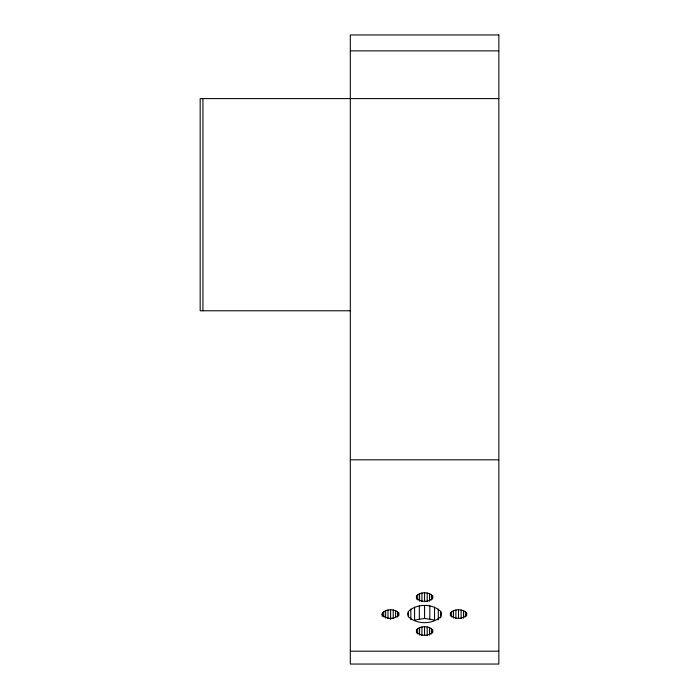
<?xml version="1.0" encoding="UTF-8"?>
<svg xmlns="http://www.w3.org/2000/svg" width="699" height="699" viewBox="0 0 699 699"><rect width="100%" height="100%" fill="white"/><g stroke="black" fill="none" stroke-linecap="round" stroke-linejoin="round"><path stroke-width="1.05" d="M382.135 614.045L382.545 612.735C386.669 608.733 394.577 608.733 398.692 612.735L398.692 615.356C394.577 619.366 386.669 619.366 382.545 615.356L382.135 614.045L382.135 616.195M408.426 611.424L407.596 614.045L408.426 616.667C416.656 624.679 432.48 624.679 440.711 616.667L441.541 614.045L440.711 611.424C432.48 603.412 416.656 603.412 408.426 611.424L408.426 616.78M416.499 595.766L416.499 598.388C420.615 602.389 428.522 602.389 432.637 598.388L432.637 595.766C428.522 591.756 420.615 591.756 416.499 595.766L416.499 598.982M416.499 629.712L416.499 632.333C420.615 636.335 428.522 636.335 432.637 632.333L432.637 629.712C428.522 625.701 420.615 625.701 416.499 629.712L416.499 632.927M450.444 612.735L450.444 615.356C454.56 619.366 462.467 619.366 466.591 615.356L466.591 612.735C462.467 608.733 454.56 608.733 450.444 612.735L450.444 615.95M434.542 607.178L434.542 620.039L424.564 618.423L414.594 620.039L414.594 607.178M350.304 50.861L498.833 50.861M498.833 98.603L200.167 98.603L200.167 310.775L350.304 310.775M350.304 459.82L498.833 459.82M350.304 651.188L498.833 651.188M466.591 612.735L466.591 615.95M465.385 611.555L465.385 616.911M463.507 610.611L463.507 618.117M461.139 610.009L461.139 618.589M458.518 609.808L458.518 618.379M455.897 610.009L455.897 618.589M453.529 610.611L453.529 618.117M451.65 611.555L451.65 616.911M440.711 611.424L440.711 617.855M438.299 609.056L438.299 619.777M432.637 595.766L432.637 598.982M432.637 629.712L432.637 632.927M431.432 594.578L431.432 599.934M431.432 628.523L431.432 633.888M429.815 605.972L429.815 618.842M429.553 593.643L429.553 601.14M429.553 627.588L429.553 635.094M427.194 593.04L427.194 601.612M427.194 626.986L427.194 635.557M424.564 592.831L424.564 601.402M424.564 605.561L424.564 618.423M424.564 626.776L424.564 635.356M421.943 593.04L421.943 601.612M421.943 626.986L421.943 635.557M419.583 593.643L419.583 601.14M419.583 627.588L419.583 635.094M419.321 605.972L419.321 618.842M417.705 594.578L417.705 599.934M417.705 628.523L417.705 633.888M410.837 609.056L410.837 619.777M398.692 612.735L398.692 615.95M397.486 611.555L397.486 616.911M395.608 610.611L395.608 617.042M393.24 610.009L393.24 618.589M390.619 609.808L390.619 619.454M387.997 610.009L387.997 618.589M385.63 610.611L385.63 618.117M383.751 611.555L383.751 616.911M382.545 612.735L382.545 615.95M202.937 98.603L202.937 310.775M498.833 34.95L350.304 34.95L350.304 664.05L498.833 664.05L498.833 34.95"/></g></svg>
